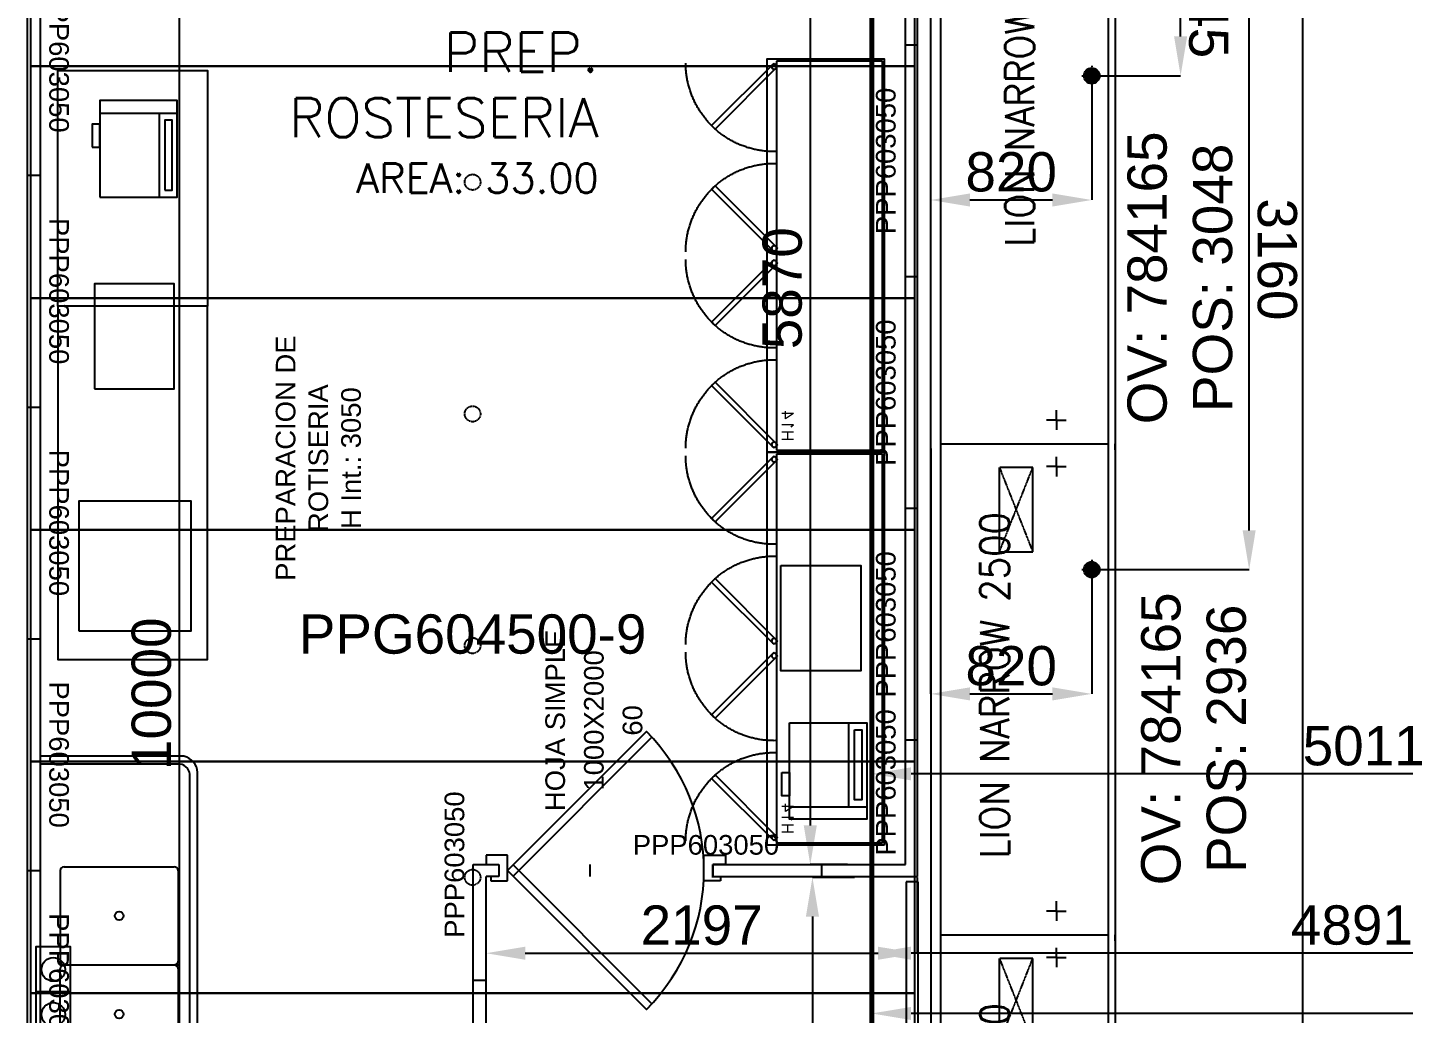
# Model space of a CAD drawing. Header units: millimetres. Extents: x 1478096 to 1808313, y 619971 to 762366.
# Drawn here: x 1535345 to 1542353, y 705410 to 710431 of the extents above; entities that cross this region are included whole.
import ezdxf
from ezdxf.enums import TextEntityAlignment as Align

# ---------------------------------------------------------------- set-up
doc = ezdxf.new("R2010")
doc.units = ezdxf.units.MM
doc.header["$LTSCALE"] = 10
for name, pattern in [('CENTERX2', [4, 2.5, -0.5, 0.5, -0.5]), ('DASHED', [0.75, 0.5, -0.25]), ('TRATTEGGIATA', [0.75, 0.5, -0.25]), ('TRATTEGGIATA2', [0.375, 0.25, -0.125]), ('xgrocery-x$0$HIDDEN', [9.525, 6.35, -3.175])]:
    doc.linetypes.add(name, pattern=pattern)
for name, color, linetype in [('COSTAN-CAM-COTAS', 7, 'Continuous'), ('COSTAN-CAM-EJES', 251, 'CENTERX2'), ('COSTAN-CAM-LAT NUM', 6, 'Continuous'), ('COSTAN-CAM-LATERALES', 5, 'Continuous'), ('COSTAN-CAM-NOMENCLATURAS', 7, 'Continuous'), ('COSTAN-CAM-PUERTAS', 4, 'Continuous'), ('COSTAN-CAM-PUERTAS-NOM', 7, 'Continuous'), ('COSTAN-CAM-TECHOS', 1, 'DASHED'), ('COSTAN-CAM-TECHOS NOMENCLATURAS', 7, 'Continuous'), ('COSTAN-CAM-TECHOS-60', 1, 'Continuous'), ('COSTAN-EXH-COTAS', 7, 'Continuous'), ('COSTAN-EXH-Desagues', 1, 'Continuous'), ('COSTAN-EXH-NOMENCLATURAS', 7, 'Continuous'), ('DC-ARQ-EQUIP. PREP.', 30, 'Continuous'), ('DC-ARQ-TEXTOS', 7, 'Continuous'), ('DESAGUE MAQUINA', 3, 'Continuous'), ('DESAGUE PISO', 7, 'TRATTEGGIATA'), ('GABINETE', 1, 'Continuous'), ('LATERALES', 3, 'Continuous'), ('QUADRO_ELETTRICO', 8, 'Continuous'), ('RE-PLANTABASE(XREF)$0$RE-PLANTABASE(XREF)$1$EQUIP-TRASTIENDAS', 6, 'Continuous'), ('TESTI20', 3, 'Continuous'), ('xgrocery-x$0$A-EQPM-GROC', 7, 'Continuous'), ('ZZCOSTAN-CAM-NOMENCLATURAS', 7, 'Continuous')]:
    doc.layers.add(name, color=color, linetype=linetype)
doc.layers.add('COSTAN-CAM-VIGA C', color=32, linetype='Continuous', plot=False)
doc.styles.add('costan', font='ARIAL.TTF')
doc.styles.get("Standard").update_dxf_attribs({"font": 'ARIAL.TTF'})
doc.styles.add('TESTI15', font='romans.shx', dxfattribs={"width": 0.9, "height": 1.5})
doc.styles.add('xgrocery-x$0$Standard', font='SIMPLEX.SHX')
doc.dimstyles.new('COSTAN-DESAGUES', dxfattribs={"dimtxt": 200, "dimasz": 200, "dimexe": 0, "dimexo": 0, "dimgap": 40, "dimtad": 1, "dimdec": 0, "dimzin": 0, "dimdsep": 46, "dimtxsty": 'costan', "dimblk1": 'ARCHTICK', "dimblk2": 'ARCHTICK', "dimcen": 0, "dimclrd": 256, "dimclre": 256, "dimclrt": 256, "dimadec": 0, "dimazin": 0, "dimtfac": 1, "dimtdec": 0, "dimtofl": 0, "dimtmove": 0, "dimatfit": 3, "dimfxl": 0, "dimtolj": 1, "dimtzin": 0, "dimarcsym": 0})
doc.dimstyles.new('COSTAN-MM-100', dxfattribs={"dimtxt": 200, "dimasz": 200, "dimexe": 0, "dimexo": 0, "dimgap": 40, "dimtad": 1, "dimdec": 0, "dimzin": 0, "dimdsep": 46, "dimtxsty": 'costan', "dimblk1": 'ARCHTICK', "dimblk2": 'ARCHTICK', "dimcen": 0, "dimclrd": 256, "dimclre": 256, "dimclrt": 256, "dimadec": 0, "dimazin": 0, "dimtfac": 1, "dimtdec": 0, "dimtofl": 0, "dimtmove": 0, "dimatfit": 3, "dimfxl": 0, "dimtolj": 1, "dimtzin": 0, "dimarcsym": 0})

# ---------------------------------------------------------------- blocks, each defined once
blk = doc.blocks.new('RE-PLANTABASE(XREF)$0$MESADA163')
for p, q in [((-0.07, 0.8), (-2.5396, 0.8)), ((-2.6223, 0.73), (-2.6223, 0)), ((-2.5823, 0.71), (-2.5823, 0)), ((-0.09, 0.76), (-2.5196, 0.76)), ((-0.04, 0), (-0.04, 0.7179)), ((-2.0596, 0.12), (-2.0596, 0.68)), ((-2.0396, 0.7), (-1.5796, 0.7)), ((-1.5596, 0.12), (-1.5596, 0.68)), ((-1.5396, 0.7), (-1.0796, 0.7)), ((-1.05, 0.12), (-1.05, 0.68)), ((-1.03, 0.7), (-0.57, 0.7)), ((-0.55, 0.12), (-0.55, 0.68)), ((-1.1927, 0.1532), (-1.1927, -0.0236)), ((-0.3476, -0.0534), (-0.3476, 0.1924)), ((-2.0396, 0.1), (-1.5796, 0.1)), ((-1.0796, 0.1), (-1.5396, 0.1)), ((-1.03, 0.1), (-0.57, 0.1)), ((-0.4198, 0.1346), (-0.2799, 0.1346)), ((0, 0), (-2.6223, 0))]:
    blk.add_line(p, q)
at = {"ltscale": 200}
blk.add_line((0, 0.73), (0, 0), dxfattribs=at)
for points in [[(-1.4223, 0.1532), (-1.652, 0.1532), (-1.652, -0.0236), (-1.4223, -0.0236)], [(-0.963, 0.1532), (-1.4223, 0.1532), (-1.4223, -0.0236), (-0.963, -0.0236)]]:
    blk.add_lwpolyline(points, close=True)
for centre, radius in [((-1.8096, 0.4), 0.0222), ((-1.3096, 0.4), 0.0222), ((-0.8, 0.4), 0.0222), ((-1.5371, 0.0648), 0.0603), ((-1.3075, 0.0648), 0.0603), ((-1.0778, 0.0648), 0.0603)]:
    blk.add_circle(centre, radius)
for centre, radius, start, end in [((-2.536, 0.7118), 0.0882, 92.35329, 168.13873), ((-0.074, 0.726), 0.0742, 3.12681, 86.8741), ((-2.5256, 0.7032), 0.0571, 83.93825, 173.20345), ((-0.086, 0.714), 0.0462, 355.08464, 94.91627), ((-2.0396, 0.68), 0.02, 90.00045, 180.00045), ((-1.5796, 0.68), 0.02, 0.00045, 90.00045), ((-1.5659, 0.6937), 0.0063, 0.00045, 90.00045), ((-1.5396, 0.68), 0.02, 90.00045, 180.00045), ((-1.5533, 0.6937), 0.0063, 90.00045, 180.00045), ((-1.07, 0.68), 0.02, 0.00045, 90.00045), ((-1.03, 0.68), 0.02, 90.00045, 180.00045), ((-0.57, 0.68), 0.02, 0.00045, 90.00045), ((-2.0396, 0.12), 0.02, 180.00045, 270.00045), ((-1.5796, 0.12), 0.02, 270.00045, 0.00045), ((-1.5396, 0.12), 0.02, 180.00045, 270.00045), ((-1.07, 0.12), 0.02, 270.00045, 0.00045), ((-1.03, 0.12), 0.02, 180.00045, 270.00045), ((-0.57, 0.12), 0.02, 270.00045, 0.00045)]:
    blk.add_arc(centre, radius, start, end)
blk = doc.blocks.new('RE-PLANTABASE(XREF)$0$LJ-PLANTA BASE(XREF)$0$SE-COME$0$LR-COME$0$B26')
for p, q in [((-0.1818, -0.394), (-0.1818, 0)), ((-0.1818, -0.0925), (0.2455, -0.0925))]:
    blk.add_line(p, q)
for points in [[(0.2455, -0.394), (0.2455, 0), (-0.2455, 0), (-0.2455, -0.394)], [(0.2097, -0.0633), (0.2097, -0.0252), (-0.146, -0.0252), (-0.146, -0.0633)], [(-0.008, -0.4337), (-0.008, -0.394), (-0.1255, -0.394), (-0.1255, -0.4337)]]:
    blk.add_lwpolyline(points, close=True)
blk = doc.blocks.new('xgrocery-x$0$H14-MOSTRADOR_REFRIGERADO_0.60X2.00')
for p, q in [((-0.99, -0.01), (0.99, -0.01)), ((-0.99, -0.55), (-0.99, -0.01)), ((0.99, -0.01), (0.99, -0.55)), ((0.99, -0.55), (-0.99, -0.55))]:
    blk.add_line(p, q)
blk.add_lwpolyline([(-1, 0), (1, 0), (1, -0.6), (-1, -0.6)], close=True)
at = {"linetype": 'xgrocery-x$0$HIDDEN'}
for points in [[(-0.9802, -0.5625), (-0.662, -0.8807), (-0.6443, -0.863), (-0.9625, -0.5448)], [(-0.338, -0.8807), (-0.0198, -0.5625), (-0.0375, -0.5448), (-0.3557, -0.863)], [(0.0198, -0.5625), (0.338, -0.8807), (0.3557, -0.863), (0.0375, -0.5448)], [(0.662, -0.8807), (0.9802, -0.5625), (0.9625, -0.5448), (0.6443, -0.863)]]:
    blk.add_lwpolyline(points, close=True, dxfattribs=at)
for centre in [(-0.9625, -0.5625), (-0.0375, -0.5625), (0.0375, -0.5625), (0.9625, -0.5625)]:
    blk.add_circle(centre, 0.0125)
for centre, start, end in [((-0.9802, -0.5625), 270, 1.59175), ((-0.0198, -0.5625), 178.40825, 270), ((0.0198, -0.5625), 270, 1.59175), ((0.9802, -0.5625), 178.40825, 270)]:
    blk.add_arc(centre, 0.45, start, end, dxfattribs=at)
at = {"layer": 'Defpoints', "insert": (-0.9459, -0.4636), "char_height": 0.06, "attachment_point": 1, "line_spacing_factor": 0.992596, "style": 'xgrocery-x$0$Standard'}
blk.add_mtext('H14', dxfattribs=at)
blk = doc.blocks.new('RE-PLANTABASE(XREF)$0$RE-PLANTABASE(XREF)$0$LJ-PLANTA BASE(XREF)$0$SE-COME$0$LR-COME$0$B26')
for p, q in [((-0.1818, -0.394), (-0.1818, 0)), ((-0.1818, -0.0925), (0.2455, -0.0925))]:
    blk.add_line(p, q)
for points in [[(0.2455, -0.394), (0.2455, 0), (-0.2455, 0), (-0.2455, -0.394)], [(0.2097, -0.0633), (0.2097, -0.0252), (-0.146, -0.0252), (-0.146, -0.0633)], [(-0.008, -0.4337), (-0.008, -0.394), (-0.1255, -0.394), (-0.1255, -0.4337)]]:
    blk.add_lwpolyline(points, close=True)
blk = doc.blocks.new('*D159')
at = {"layer": 'COSTAN-CAM-COTAS', "lineweight": -2, "transparency": 16777216}
for p, q in [((1539520.9, 712038.1), (1539331.8, 712038.1)), ((1539331.8, 711838.1), (1539331.8, 706367.9)), ((1539520.9, 706167.9), (1539331.8, 706167.9))]:
    blk.add_line(p, q, dxfattribs=at)
at = {"layer": 'COSTAN-CAM-COTAS', "transparency": 16777216}
for points in [[(1539298.5, 711838.1), (1539365.2, 711838.1), (1539331.8, 712038.1)], [(1539298.5, 706367.9), (1539365.2, 706367.9), (1539331.8, 706167.9)]]:
    blk.add_solid(points, dxfattribs=at)
at = {"layer": 'Defpoints', "color": 0, "transparency": 16777216}
for p in [(1539520.9, 712038.1, 112421.9), (1539331.8, 706167.9), (1539520.9, 706167.9, 112421.9)]:
    blk.add_point(p, dxfattribs=at)
at = {"layer": 'COSTAN-CAM-COTAS', "transparency": 16777216, "insert": (1539189.7, 709103), "char_height": 200, "attachment_point": 5, "rotation": 90, "style": 'costan'}
blk.add_mtext('\\A1;5870', dxfattribs=at)
blk = doc.blocks.new('_ARCHTICK')
at = {"color": 0, "linetype": 'ByBlock', "const_width": 0.15}
blk.add_lwpolyline([(-0.5, -0.5), (0.5, 0.5)], dxfattribs=at)
blk = doc.blocks.new('*D189')
at = {"layer": 'COSTAN-CAM-COTAS', "lineweight": -2, "transparency": 16777216}
for p, q in [((1539877, 706102.9), (1539877, 705716.6)), ((1537680.3, 705768.3), (1537680.3, 705716.6)), ((1537880.3, 705716.6), (1539677, 705716.6))]:
    blk.add_line(p, q, dxfattribs=at)
at = {"layer": 'COSTAN-CAM-COTAS', "transparency": 16777216}
for points in [[(1537880.3, 705749.9), (1537880.3, 705683.3), (1537680.3, 705716.6)], [(1539677, 705749.9), (1539677, 705683.3), (1539877, 705716.6)]]:
    blk.add_solid(points, dxfattribs=at)
at = {"layer": 'Defpoints', "color": 0, "transparency": 16777216}
for p in [(1539877, 706102.9, 112421.9), (1537680.3, 705768.3, 112421.9), (1539877, 705716.6)]:
    blk.add_point(p, dxfattribs=at)
at = {"layer": 'COSTAN-CAM-COTAS', "transparency": 16777216, "insert": (1538778.7, 705858.7), "char_height": 200, "attachment_point": 5, "style": 'costan'}
blk.add_mtext('\\A1;2197', dxfattribs=at)
blk = doc.blocks.new('*D190')
at = {"layer": 'COSTAN-CAM-COTAS', "lineweight": -2, "transparency": 16777216}
for p, q in [((1539556.2, 706102.9), (1539342.8, 706102.9)), ((1539342.8, 705902.9), (1539342.8, 702238.1)), ((1539556.2, 702038.1), (1539342.8, 702038.1))]:
    blk.add_line(p, q, dxfattribs=at)
at = {"layer": 'COSTAN-CAM-COTAS', "transparency": 16777216}
for points in [[(1539309.5, 705902.9), (1539376.1, 705902.9), (1539342.8, 706102.9)], [(1539309.5, 702238.1), (1539376.1, 702238.1), (1539342.8, 702038.1)]]:
    blk.add_solid(points, dxfattribs=at)
at = {"layer": 'Defpoints', "color": 0, "transparency": 16777216}
for p in [(1539556.2, 706102.9, 112421.9), (1539342.8, 702038.1), (1539556.2, 702038.1, 112421.9)]:
    blk.add_point(p, dxfattribs=at)
at = {"layer": 'COSTAN-CAM-COTAS', "transparency": 16777216, "insert": (1539200.7, 704070.5), "char_height": 200, "attachment_point": 5, "rotation": 90, "style": 'costan'}
blk.add_mtext('\\A1;4065', dxfattribs=at)
blk = doc.blocks.new('*D192')
at = {"layer": 'COSTAN-CAM-COTAS', "lineweight": -2, "transparency": 16777216}
for p, q in [((1536169.9, 712038.1), (1536119.2, 712038.1)), ((1536119.2, 702238.1), (1536119.2, 711838.1)), ((1536169.9, 702038.1), (1536119.2, 702038.1))]:
    blk.add_line(p, q, dxfattribs=at)
at = {"layer": 'COSTAN-CAM-COTAS', "transparency": 16777216}
for points in [[(1536085.9, 711838.1), (1536152.6, 711838.1), (1536119.2, 712038.1)], [(1536085.9, 702238.1), (1536152.6, 702238.1), (1536119.2, 702038.1)]]:
    blk.add_solid(points, dxfattribs=at)
at = {"layer": 'Defpoints', "color": 0, "transparency": 16777216}
for p in [(1536119.2, 712038.1), (1536169.9, 712038.1, 112421.9), (1536169.9, 702038.1, 112421.9)]:
    blk.add_point(p, dxfattribs=at)
at = {"layer": 'COSTAN-CAM-COTAS', "transparency": 16777216, "insert": (1535977.1, 707038.1), "char_height": 200, "attachment_point": 5, "rotation": 90, "style": 'costan'}
blk.add_mtext('\\A1;10000', dxfattribs=at)
blk = doc.blocks.new('COSTAN-CAM-MCO-VEN 60')
at = {"layer": 'COSTAN-CAM-PUERTAS', "ltscale": 0.8}
for p, q in [((0, 78), (-110, 78)), ((-110, 78), (-110, 30)), ((0, -53), (0, 78)), ((-110, 30), (-45, 30)), ((-45, 30), (-45, -30)), ((-45, -30), (-85, -30)), ((-85, -30), (-85, -53)), ((-85, -53), (0, -53))]:
    blk.add_line(p, q, dxfattribs=at)
blk = doc.blocks.new('COSTAN-CAM-ARCO-VEN')
at = {"layer": 'COSTAN-CAM-PUERTAS', "ltscale": 0.8}
blk.add_arc((0, 0), 1, 315, 45, dxfattribs=at)
blk = doc.blocks.new('COSTAN-CAM-PLACA-VEN')
at = {"layer": 'COSTAN-CAM-PUERTAS', "ltscale": 0.8}
blk.add_lwpolyline([(0, 0), (1, 0), (1, 1), (0, 1)], close=True, dxfattribs=at)
blk = doc.blocks.new('COSTAN-CAM-INFO-VAIVEN')
at = {"style": 'costan'}
for tag, flags, p in [('VAIVEN', 14, (0, 196.9)), ('HOJAS', 4, (0, 0)), ('MEDIDAS', 4, (0, -196.9)), ('ESPESOR', 4, (0, -393.7))]:
    blk.add_attdef(tag, text='', height=100, dxfattribs=dict(at, flags=flags)).set_placement(p, align=Align.MIDDLE_CENTER)
blk = doc.blocks.new('COSTAN-CAM-PANEL-TECHO')
blk.add_lwpolyline([(0, 0), (1, 0), (1, 1), (0, 1)], close=True)
blk = doc.blocks.new('COSTAN-CAM-VIGA C')
at = {"layer": 'COSTAN-CAM-VIGA C'}
for p, q in [((0, 0), (0, -60)), ((2600, 0), (0, 0)), ((2600, -60), (2600, 0)), ((0, -60), (2600, -60))]:
    blk.add_line(p, q, dxfattribs=at)
blk = doc.blocks.new('LI_TL1_N_375')
at = {"layer": 'DESAGUE MAQUINA'}
for p, q in [((121.7, -590), (121.7, -540)), ((3635, -590), (3635, -540)), ((121.7, -590), (71.7, -590)), ((121.7, -590), (121.7, -640)), ((121.7, -590), (171.7, -590)), ((3635, -590), (3585, -590)), ((3635, -590), (3635, -640)), ((3635, -590), (3685, -590))]:
    blk.add_line(p, q, dxfattribs=at)
at = {"layer": 'DESAGUE PISO'}
for p, q in [((1925, -770), (1825, -770)), ((1875, -720), (1875, -820))]:
    blk.add_line(p, q, dxfattribs=at)
at = {"layer": 'GABINETE'}
for p, q in [((3750, 0), (0, 0)), ((0, 0), (0, -855)), ((0, -855), (3750, -855)), ((2500, -890), (0, -890))]:
    blk.add_line(p, q, dxfattribs=at)
at = {"layer": 'LATERALES', "color": 3, "linetype": 'ByBlock'}
blk.add_line((3750, -890), (0, -890), dxfattribs=at)
at = {"layer": 'LATERALES'}
blk.add_line((3720, -890), (3750, -890), dxfattribs=at)
at = {"layer": 'QUADRO_ELETTRICO', "linetype": 'TRATTEGGIATA2'}
for p, q in [((3200, -300), (3630, -300)), ((3200, -300), (3630, -470)), ((3630, -300), (3200, -470)), ((3200, -300), (3200, -470)), ((3630, -470), (3630, -300)), ((3200, -470), (3630, -470))]:
    blk.add_line(p, q, dxfattribs=at)
at = {"layer": 'TESTI20', "style": 'TESTI15', "width": 0.9}
blk.add_text('LION NARROW 3750', height=147.999, dxfattribs=at).set_placement((1886.9, -403.1), align=Align.MIDDLE)
blk = doc.blocks.new('LI_TL1_N_250')
at = {"layer": 'DESAGUE MAQUINA'}
for p, q in [((121.7, -590), (121.7, -540)), ((2385, -590), (2385, -540)), ((121.7, -590), (71.7, -590)), ((121.7, -590), (121.7, -640)), ((121.7, -590), (171.7, -590)), ((2385, -590), (2335, -590)), ((2385, -590), (2385, -640)), ((2385, -590), (2435, -590))]:
    blk.add_line(p, q, dxfattribs=at)
at = {"layer": 'DESAGUE PISO'}
for p, q in [((1910, -770), (1810, -770)), ((1860, -720), (1860, -820))]:
    blk.add_line(p, q, dxfattribs=at)
at = {"layer": 'GABINETE'}
for p, q in [((2500, 0), (0, 0)), ((0, 0), (0, -855)), ((0, -855), (2500, -855)), ((2500, -890), (0, -890))]:
    blk.add_line(p, q, dxfattribs=at)
at = {"layer": 'LATERALES'}
for p, q in [((2500, -890), (0, -890)), ((2470, -890), (2500, -890))]:
    blk.add_line(p, q, dxfattribs=at)
at = {"layer": 'QUADRO_ELETTRICO', "linetype": 'TRATTEGGIATA2'}
for p, q in [((1950, -300), (2380, -300)), ((1950, -300), (2380, -470)), ((2380, -300), (1950, -470)), ((1950, -300), (1950, -470)), ((2380, -470), (2380, -300)), ((1950, -470), (2380, -470))]:
    blk.add_line(p, q, dxfattribs=at)
at = {"layer": 'TESTI20', "style": 'TESTI15', "width": 0.9}
blk.add_text('LION NARROW 2500', height=147.999, dxfattribs=at).set_placement((1271.4, -276.1), align=Align.MIDDLE)
blk = doc.blocks.new('*D527')
at = {"layer": 'COSTAN-EXH-COTAS', "lineweight": -2, "transparency": 16777216}
for p, q in [((1540867.7, 723340), (1541840, 723340)), ((1541840, 703480), (1541840, 723140)), ((1540885, 703280), (1541840, 703280))]:
    blk.add_line(p, q, dxfattribs=at)
at = {"layer": 'COSTAN-EXH-COTAS', "transparency": 16777216}
for points in [[(1541806.7, 723140), (1541873.3, 723140), (1541840, 723340)], [(1541806.7, 703480), (1541873.3, 703480), (1541840, 703280)]]:
    blk.add_solid(points, dxfattribs=at)
at = {"layer": 'Defpoints', "color": 0, "transparency": 16777216}
for p in [(1540867.7, 723340), (1541840, 723340), (1540885, 703280)]:
    blk.add_point(p, dxfattribs=at)
at = {"layer": 'COSTAN-EXH-COTAS', "transparency": 16777216, "insert": (1541697.9, 713310), "char_height": 200, "attachment_point": 5, "rotation": 90, "style": 'costan'}
blk.add_mtext('\\A1;20060', dxfattribs=at)
blk = doc.blocks.new('COSTAN-REFERENCIA DE DESAGÜES')
at = {"layer": 'COSTAN-EXH-Desagues'}
blk.add_hatch(color=256, dxfattribs=at).paths.add_polyline_path([(40, 0, 1), (-40, 0, 1)])
blk.add_circle((0, 0), 40, dxfattribs=at)
blk = doc.blocks.new('*D517')
at = {"layer": 'COSTAN-EXH-Desagues', "lineweight": -2, "transparency": 16777216}
for p, q in [((1541566.9, 707870), (1541566.9, 710629.6)), ((1540765, 707670), (1541566.9, 707670))]:
    blk.add_line(p, q, dxfattribs=at)
at = {"layer": 'COSTAN-EXH-Desagues', "transparency": 16777216}
for points in [[(1541600.2, 710629.6), (1541533.6, 710629.6), (1541566.9, 710829.6)], [(1541600.2, 707870), (1541533.6, 707870), (1541566.9, 707670)]]:
    blk.add_solid(points, dxfattribs=at)
at = {"layer": 'Defpoints', "color": 0, "transparency": 16777216}
for p in [(1541566.9, 710829.6), (1541566.9, 710829.6), (1540765, 707670)]:
    blk.add_point(p, dxfattribs=at)
at = {"layer": 'COSTAN-EXH-Desagues', "transparency": 16777216, "insert": (1541709.1, 709249.8), "char_height": 200, "attachment_point": 5, "rotation": 270.00021, "style": 'costan'}
blk.add_mtext('\\A1;3160', dxfattribs=at)
blk = doc.blocks.new('*D518')
at = {"layer": 'COSTAN-EXH-Desagues', "lineweight": -2, "transparency": 16777216}
for p, q in [((1541217.8, 710385), (1541217.8, 710629.6)), ((1540765, 710185), (1541217.8, 710185))]:
    blk.add_line(p, q, dxfattribs=at)
at = {"layer": 'COSTAN-EXH-Desagues', "transparency": 16777216}
for points in [[(1541251.2, 710629.6), (1541184.5, 710629.6), (1541217.8, 710829.6)], [(1541251.2, 710385), (1541184.5, 710385), (1541217.8, 710185)]]:
    blk.add_solid(points, dxfattribs=at)
at = {"layer": 'Defpoints', "color": 0, "transparency": 16777216}
for p in [(1541217.8, 710829.6), (1541217.8, 710829.6), (1540765, 710185)]:
    blk.add_point(p, dxfattribs=at)
at = {"layer": 'COSTAN-EXH-Desagues', "transparency": 16777216, "insert": (1541359.9, 710507.3), "char_height": 200, "attachment_point": 5, "rotation": 270.00021, "style": 'costan'}
blk.add_mtext('\\A1;645', dxfattribs=at)
blk = doc.blocks.new('*D548')
at = {"layer": 'COSTAN-EXH-Desagues', "lineweight": -2, "transparency": 16777216}
for p, q in [((1540765, 710185), (1540765, 709552.4)), ((1540145, 709552.4), (1540565, 709552.4))]:
    blk.add_line(p, q, dxfattribs=at)
at = {"layer": 'COSTAN-EXH-Desagues', "transparency": 16777216}
for points in [[(1540145, 709585.7), (1540145, 709519.1), (1539945, 709552.4)], [(1540565, 709585.7), (1540565, 709519.1), (1540765, 709552.4)]]:
    blk.add_solid(points, dxfattribs=at)
at = {"layer": 'Defpoints', "color": 0, "transparency": 16777216}
for p in [(1540765, 710185), (1539945, 709552.4), (1540765, 709552.4)]:
    blk.add_point(p, dxfattribs=at)
at = {"layer": 'COSTAN-EXH-Desagues', "transparency": 16777216, "insert": (1540355, 709694.5), "char_height": 200, "attachment_point": 5, "style": 'costan'}
blk.add_mtext('\\A1;820', dxfattribs=at)
blk = doc.blocks.new('*D549')
at = {"layer": 'COSTAN-EXH-Desagues', "lineweight": -2, "transparency": 16777216}
for p, q in [((1540765, 707670), (1540765, 707037.4)), ((1540145, 707037.4), (1540565, 707037.4))]:
    blk.add_line(p, q, dxfattribs=at)
at = {"layer": 'COSTAN-EXH-Desagues', "transparency": 16777216}
for points in [[(1540145, 707070.7), (1540145, 707004.1), (1539945, 707037.4)], [(1540565, 707070.7), (1540565, 707004.1), (1540765, 707037.4)]]:
    blk.add_solid(points, dxfattribs=at)
at = {"layer": 'Defpoints', "color": 0, "transparency": 16777216}
for p in [(1540765, 707670), (1539945, 707037.4), (1540765, 707037.4)]:
    blk.add_point(p, dxfattribs=at)
at = {"layer": 'COSTAN-EXH-Desagues', "transparency": 16777216, "insert": (1540355, 707179.5), "char_height": 200, "attachment_point": 5, "style": 'costan'}
blk.add_mtext('\\A1;820', dxfattribs=at)
blk = doc.blocks.new('*D550')
at = {"layer": 'COSTAN-EXH-Desagues', "lineweight": -2, "transparency": 16777216}
for p, q in [((1539945, 708287.4), (1539945, 704630)), ((1540765, 705170), (1540765, 704630)), ((1540565, 704630), (1540145, 704630))]:
    blk.add_line(p, q, dxfattribs=at)
at = {"layer": 'COSTAN-EXH-Desagues', "transparency": 16777216}
for points in [[(1540145, 704663.3), (1540145, 704596.7), (1539945, 704630)], [(1540565, 704663.3), (1540565, 704596.7), (1540765, 704630)]]:
    blk.add_solid(points, dxfattribs=at)
at = {"layer": 'Defpoints', "color": 0, "transparency": 16777216}
for p in [(1539945, 708287.4), (1540765, 705170), (1539945, 704630)]:
    blk.add_point(p, dxfattribs=at)
at = {"layer": 'COSTAN-EXH-Desagues', "transparency": 16777216, "insert": (1540355, 704772.1), "char_height": 200, "attachment_point": 5, "style": 'costan'}
blk.add_mtext('\\A1;820', dxfattribs=at)
blk = doc.blocks.new('*D619')
at = {"layer": 'COSTAN-EXH-COTAS', "lineweight": -2, "transparency": 16777216}
for p, q in [((1539645, 705716.6), (1539645, 705716.9)), ((1544335.6, 705716.9), (1539845, 705716.9))]:
    blk.add_line(p, q, dxfattribs=at)
at = {"layer": 'COSTAN-EXH-COTAS', "transparency": 16777216}
for points in [[(1539845, 705750.3), (1539845, 705683.6), (1539645, 705716.9)], [(1544335.6, 705750.3), (1544335.6, 705683.6), (1544535.6, 705716.9)]]:
    blk.add_solid(points, dxfattribs=at)
at = {"layer": 'Defpoints', "color": 0, "transparency": 16777216}
for p in [(1539645, 705716.9), (1539645, 705716.6), (1544535.6, 705716.9)]:
    blk.add_point(p, dxfattribs=at)
at = {"layer": 'COSTAN-EXH-COTAS', "transparency": 16777216, "insert": (1542090.3, 705859), "char_height": 200, "attachment_point": 5, "style": 'costan'}
blk.add_mtext('\\A1;4891', dxfattribs=at)
blk = doc.blocks.new('*D663')
at = {"layer": 'COSTAN-EXH-Desagues', "lineweight": -2, "transparency": 16777216}
for p, q in [((1544655.6, 710536.7), (1544655.6, 706630)), ((1544455.6, 706630), (1539845, 706630))]:
    blk.add_line(p, q, dxfattribs=at)
at = {"layer": 'COSTAN-EXH-Desagues', "transparency": 16777216}
for points in [[(1539845, 706663.3), (1539845, 706596.7), (1539645, 706630)], [(1544455.6, 706663.3), (1544455.6, 706596.7), (1544655.6, 706630)]]:
    blk.add_solid(points, dxfattribs=at)
at = {"layer": 'Defpoints', "color": 0, "transparency": 16777216}
for p in [(1544655.6, 710536.7), (1539645, 706630), (1539645, 706630)]:
    blk.add_point(p, dxfattribs=at)
at = {"layer": 'COSTAN-EXH-Desagues', "transparency": 16777216, "insert": (1542150.3, 706772.1), "char_height": 200, "attachment_point": 5, "style": 'costan'}
blk.add_mtext('\\A1;5011', dxfattribs=at)
blk = doc.blocks.new('*D666')
at = {"layer": 'COSTAN-EXH-Desagues', "lineweight": -2, "transparency": 16777216}
for p, q in [((1546150.6, 714870), (1539850.6, 714870)), ((1546350.6, 709256.7), (1546350.6, 714870))]:
    blk.add_line(p, q, dxfattribs=at)
at = {"layer": 'COSTAN-EXH-Desagues', "transparency": 16777216}
for points in [[(1539850.6, 714903.3), (1539850.6, 714836.7), (1539650.6, 714870)], [(1546150.6, 714903.3), (1546150.6, 714836.7), (1546350.6, 714870)]]:
    blk.add_solid(points, dxfattribs=at)
at = {"layer": 'Defpoints', "color": 0, "transparency": 16777216}
for p in [(1539650.6, 714870), (1539650.6, 714870), (1546350.6, 709256.7)]:
    blk.add_point(p, dxfattribs=at)
at = {"layer": 'COSTAN-EXH-Desagues', "transparency": 16777216, "insert": (1543000.6, 715012.1), "char_height": 200, "attachment_point": 5, "style": 'costan'}
blk.add_mtext('\\A1;6700', dxfattribs=at)
blk = doc.blocks.new('*D668')
at = {"layer": 'COSTAN-EXH-Desagues', "lineweight": -2, "transparency": 16777216}
for p, q in [((1545960.6, 706626.7), (1545960.6, 705410)), ((1545760.6, 705410), (1539845, 705410))]:
    blk.add_line(p, q, dxfattribs=at)
at = {"layer": 'COSTAN-EXH-Desagues', "transparency": 16777216}
for points in [[(1539845, 705443.3), (1539845, 705376.7), (1539645, 705410)], [(1545760.6, 705443.3), (1545760.6, 705376.7), (1545960.6, 705410)]]:
    blk.add_solid(points, dxfattribs=at)
at = {"layer": 'Defpoints', "color": 0, "transparency": 16777216}
for p in [(1545960.6, 706626.7), (1539645, 705410), (1539645, 705410)]:
    blk.add_point(p, dxfattribs=at)
at = {"layer": 'COSTAN-EXH-Desagues', "transparency": 16777216, "insert": (1542802.8, 705552.2), "char_height": 200, "attachment_point": 5, "style": 'costan'}
blk.add_mtext('\\A1;6316', dxfattribs=at)

msp = doc.modelspace()

# ---------------------------------------------------------------- linework, layer by layer
at = {"layer": 'COSTAN-CAM-EJES', "const_width": 25}
msp.add_lwpolyline([(1539645.049, 619983.43), (1539645.049, 762353.176)], dxfattribs=at)
at = {"layer": 'COSTAN-CAM-LATERALES'}
for p, q in [((1539877.03, 706107.899), (1539877.031, 726434.361)), ((1535345.35, 703136.72), (1535345.353, 715212.853)), ((1535412.034, 703136.72), (1535412.037, 712038.089)), ((1539817.03, 706167.899), (1539817.03, 712038.088)), ((1539877.031, 710341.39), (1539817.031, 710341.39)), ((1535345.351, 709678.089), (1535405.351, 709678.089)), ((1539877.031, 709161.39), (1539817.031, 709161.39)), ((1535345.351, 708498.089), (1535405.351, 708498.089)), ((1539877.03, 707981.39), (1539817.03, 707981.39)), ((1535345.35, 707318.089), (1535405.35, 707318.089)), ((1539877.03, 706801.39), (1539817.03, 706801.39)), ((1537615.328, 706167.898), (1537745.333, 706167.898)), ((1537615.328, 702038.087), (1537615.328, 706167.898)), ((1538210.523, 706107.898), (1538210.523, 706167.898)), ((1538835.333, 706167.898), (1539817.03, 706167.899)), ((1538835.333, 706102.898), (1538835.333, 706167.898)), ((1539390.523, 706107.898), (1539390.523, 706167.898)), ((1535345.35, 706138.089), (1535405.35, 706138.089)), ((1537680.331, 702038.087), (1537680.333, 706107.898)), ((1537745.333, 706107.898), (1537680.333, 706107.898)), ((1538835.333, 706107.898), (1539877.03, 706107.899)), ((1537680.333, 705578.087), (1537620.333, 705578.087))]:
    msp.add_line(p, q, dxfattribs=at)
at = {"layer": 'COSTAN-CAM-TECHOS'}
for centre in [(1537612.031, 709643.088), (1537612.031, 708463.088), (1537612.031, 707283.088), (1537612.031, 706103.088)]:
    msp.add_circle(centre, 40, dxfattribs=at)
at = {"layer": 'COSTAN-EXH-Desagues'}
msp.add_line((1539945.046, 707037.409), (1539945.049, 710529.642), dxfattribs=at)
at = {"layer": 'DC-ARQ-EQUIP. PREP.'}
msp.add_lwpolyline([(1539182.69, 707690.748), (1539589.027, 707690.748), (1539589.027, 707155.553), (1539182.69, 707155.553)], close=True, dxfattribs=at)
at = {"layer": 'RE-PLANTABASE(XREF)$0$RE-PLANTABASE(XREF)$1$EQUIP-TRASTIENDAS'}
for points in [[(1535500.51, 709011.669), (1535500.51, 710211.669), (1536262.51, 710211.669), (1536262.51, 709011.669)], [(1535685.822, 708591.025), (1536092.159, 708591.025), (1536092.159, 709126.219), (1535685.822, 709126.219)], [(1535500.51, 709011.669), (1535500.51, 707211.669), (1536262.51, 707211.669), (1536262.51, 709011.669)], [(1535606.114, 707359.167), (1536178.114, 707359.167), (1536178.114, 708019.167), (1535606.114, 708019.167)]]:
    msp.add_lwpolyline(points, close=True, dxfattribs=at)

# ---------------------------------------------------------------- block references
at = {"layer": 'COSTAN-CAM-PUERTAS-NOM'}
ref = msp.add_blockref('COSTAN-CAM-INFO-VAIVEN', (1538032.675, 706902.355, 112421.869), dxfattribs=dict(at, rotation=90))
ref.add_attrib('HOJAS', 'HOJA SIMPLE', dxfattribs={"layer": '0', "height": 100, "rotation": 90, "style": 'costan', "flags": 4}).set_placement((1538032.675, 706902.355, 112421.869), align=Align.MIDDLE_CENTER)
ref.add_attrib('MEDIDAS', '1000X2000', dxfattribs={"layer": '0', "height": 100, "rotation": 90, "style": 'costan', "flags": 4}).set_placement((1538229.526, 706902.355, 112421.869), align=Align.MIDDLE_CENTER)
ref.add_attrib('ESPESOR', '60', dxfattribs={"layer": '0', "height": 100, "rotation": 90, "style": 'costan', "flags": 4}).set_placement((1538426.376, 706902.355, 112421.869), align=Align.MIDDLE_CENTER)
for xscale, yscale, rotation in [(1000, -40, 45), (-40.00000000000001, 1000, 225)]:
    msp.add_blockref('COSTAN-CAM-PLACA-VEN', (1537790.331, 706137.898, 56210.935), dxfattribs=dict(at, xscale=xscale, yscale=yscale, rotation=rotation))
at = {"layer": 'COSTAN-CAM-PUERTAS-NOM', "xscale": 1000, "yscale": 1000}
msp.add_blockref('COSTAN-CAM-ARCO-VEN', (1537790.331, 706137.898, 56210.935), dxfattribs=at)
at = {"layer": 'COSTAN-CAM-PUERTAS-NOM'}
msp.add_blockref('COSTAN-CAM-MCO-VEN 60', (1537790.331, 706137.898, 56210.935), dxfattribs=at)
at = {"layer": 'COSTAN-CAM-PUERTAS-NOM', "xscale": -1}
msp.add_blockref('COSTAN-CAM-MCO-VEN 60', (1538790.331, 706137.898, 56210.935), dxfattribs=at)
at = {"layer": 'COSTAN-CAM-TECHOS-60', "xscale": -1180, "yscale": 4500, "rotation": 270}
for p in [(1535362.031, 710233.088), (1535362.031, 709053.088), (1535362.031, 707873.088), (1535362.031, 706693.088), (1535362.031, 705513.088), (1535362.031, 704333.088)]:
    msp.add_blockref('COSTAN-CAM-PANEL-TECHO', p, dxfattribs=at)
at = {"layer": 'COSTAN-CAM-VIGA C', "rotation": 90}
msp.add_blockref('COSTAN-CAM-VIGA C', (1539820.724, 703480.734), dxfattribs=at)
at = {"layer": 'COSTAN-EXH-Desagues'}
for p in [(1540765.046, 710184.963), (1540765.046, 707669.963)]:
    msp.add_blockref('COSTAN-REFERENCIA DE DESAGÜES', p, dxfattribs=at)
at = {"layer": 'DC-ARQ-EQUIP. PREP.', "extrusion": (0, 0, -1), "xscale": 1000, "yscale": 1000, "zscale": -1000, "rotation": 90}
msp.add_blockref('RE-PLANTABASE(XREF)$0$LJ-PLANTA BASE(XREF)$0$SE-COME$0$LR-COME$0$B26', (-1539620.186, 706644.207), dxfattribs=at)
at = {"layer": 'DC-ARQ-EQUIP. PREP.', "xscale": 1000, "yscale": 1000, "zscale": 1000, "rotation": 269.9999999999999}
msp.add_blockref('RE-PLANTABASE(XREF)$0$MESADA163', (1535411.742, 704097.189), dxfattribs=at)
at = {"layer": 'RE-PLANTABASE(XREF)$0$RE-PLANTABASE(XREF)$1$EQUIP-TRASTIENDAS', "extrusion": (0, 0, -1), "xscale": -1000, "yscale": 1000, "zscale": -1000, "rotation": 90}
msp.add_blockref('RE-PLANTABASE(XREF)$0$RE-PLANTABASE(XREF)$0$LJ-PLANTA BASE(XREF)$0$SE-COME$0$LR-COME$0$B26', (-1536107.847, 709812.908, 0), dxfattribs=at)
at = {"layer": 'xgrocery-x$0$A-EQPM-GROC', "linetype": 'Continuous', "xscale": -1000, "yscale": 1000, "zscale": 1000, "rotation": 270}
for p in [(1539710.03, 709268.899), (1539710.03, 707268.899)]:
    msp.add_blockref('xgrocery-x$0$H14-MOSTRADOR_REFRIGERADO_0.60X2.00', p, dxfattribs=at)
at = {"layer": 'ZZCOSTAN-CAM-NOMENCLATURAS', "rotation": 90}
for name, p in [('LI_TL1_N_375', (1539995.046, 708309.963)), ('LI_TL1_N_250', (1539995.046, 705809.963)), ('LI_TL1_N_250', (1539995.046, 703309.963))]:
    msp.add_blockref(name, p, dxfattribs=at)

# ---------------------------------------------------------------- texts
at = {"layer": 'COSTAN-CAM-LAT NUM', "char_height": 100, "attachment_point": 5, "style": 'costan'}
for insert, rotation in [((1535505.352, 710268.089), 269.9999714), ((1539717.031, 709751.39), 89.9999831), ((1535505.351, 709088.089), 269.9999714), ((1539717.031, 708571.39), 89.9999831), ((1535505.35, 707908.089), 269.9999714), ((1539717.03, 707391.39), 89.9999831), ((1535505.35, 706728.089), 269.9999714), ((1539717.03, 706586.565), 89.9999831), ((1537520.333, 706168.087), 89.9999692), ((1538800.523, 706267.898), 359.9999969), ((1535505.349, 705548.089), 269.9999714)]:
    msp.add_mtext('PPP603050', dxfattribs=dict(at, insert=insert, rotation=rotation))
at = {"layer": 'COSTAN-CAM-NOMENCLATURAS', "insert": (1536826.978, 708237.835), "char_height": 100, "attachment_point": 5, "rotation": 90, "style": 'costan'}
msp.add_mtext('PREPARACION DE\\PROTISERIA\\PH Int.: 3050\\P', dxfattribs=at)
at = {"layer": 'COSTAN-CAM-TECHOS NOMENCLATURAS', "insert": (1537612.031, 707340.71), "char_height": 200, "attachment_point": 5, "style": 'costan'}
msp.add_mtext('PPG604500-9', dxfattribs=at)
at = {"layer": 'COSTAN-EXH-NOMENCLATURAS', "char_height": 200, "attachment_point": 5, "rotation": 90, "style": 'costan'}
for s, insert in [('OV: 784165\\PPOS: 3048', (1541215.141, 709155.891)), ('OV: 784165\\PPOS: 2936', (1541285.141, 706808.608))]:
    msp.add_mtext(s, dxfattribs=dict(at, insert=insert))
at = {"layer": 'DC-ARQ-TEXTOS', "insert": (1538254.538, 710404.98), "char_height": 200, "width": 6614.96635, "attachment_point": 3}
msp.add_mtext('{\\Fromans|c0;PREP.\\PROSTESERIA\\P\\H0.75x;AREA: 33.00}', dxfattribs=at)

# ---------------------------------------------------------------- dimensions: what is measured, and where the dimension line sits
at = {"layer": 'COSTAN-CAM-COTAS'}
for base, p1, p2, picture, middle in [((1536119.224, 712038.088), (1536169.876, 702038.088, 112421.869), (1536169.88, 712038.088, 112421.869), '*D192', (1535977.109, 707038.088)), ((1539331.841, 706167.898), (1539520.893, 712038.086, 112421.869), (1539520.895, 706167.898, 112421.869), '*D159', (1539189.726, 709102.992)), ((1539342.8, 702038.086), (1539556.166, 706102.898, 112421.869), (1539556.164, 702038.086, 112421.869), '*D190', (1539200.685, 704070.492))]:
    dim = msp.add_linear_dim(base=base, p1=p1, p2=p2, angle=90, dimstyle='COSTAN-MM-100', dxfattribs=at)
    dim.commit()
    dim.dimension.update_dxf_attribs({"geometry": picture, "text_midpoint": middle})
dim = msp.add_linear_dim(base=(1539877.03, 705716.589), p1=(1537680.333, 705768.328, 112421.869), p2=(1539877.03, 706102.899, 112421.869), dimstyle='COSTAN-MM-100', dxfattribs=at)
dim.commit()
dim.dimension.update_dxf_attribs({"geometry": '*D189', "text_midpoint": (1538778.681, 705858.704)})
at = {"layer": 'COSTAN-EXH-COTAS'}
dim = msp.add_linear_dim(base=(1541840, 723339.963), p1=(1540885.046, 703279.963), p2=(1540867.671, 723339.963), angle=90, dimstyle='COSTAN-MM-100', dxfattribs=at)
dim.commit()
dim.dimension.update_dxf_attribs({"geometry": '*D527', "text_midpoint": (1541697.885, 713309.963)})
dim = msp.add_linear_dim(base=(1539645.049, 705716.932), p1=(1544535.561, 705716.932), p2=(1539645.049, 705716.589), dimstyle='COSTAN-MM-100', dxfattribs=at)
dim.commit()
dim.dimension.update_dxf_attribs({"geometry": '*D619', "text_midpoint": (1542090.305, 705859.046)})
at = {"layer": 'COSTAN-EXH-Desagues'}
for base, p1, p2, picture, middle in [((1539650.555, 714870), (1546350.561, 709256.716), (1539650.555, 714870), '*D666', (1543000.558, 715012.115)), ((1539645.048, 706630), (1544655.561, 710536.716), (1539645.048, 706630), '*D663', (1542150.305, 706772.115)), ((1540765.046, 709552.409), (1539945.046, 709552.409), (1540765.046, 710184.963), '*D548', (1540355.046, 709694.523)), ((1539945.046, 704630), (1540765.046, 705169.963), (1539945.046, 708287.409), '*D550', (1540355.046, 704772.115)), ((1540765.046, 707037.409), (1539945.046, 707037.409), (1540765.046, 707669.963), '*D549', (1540355.046, 707179.523)), ((1539645.048, 705410), (1545960.561, 706626.716), (1539645.048, 705410), '*D668', (1542802.805, 705552.183))]:
    dim = msp.add_linear_dim(base=base, p1=p1, p2=p2, dimstyle='COSTAN-DESAGUES', dxfattribs=at)
    dim.commit()
    dim.dimension.update_dxf_attribs({"geometry": picture, "text_midpoint": middle})
for base, p1, p2, picture, middle in [((1541566.903, 710829.642), (1540765.046, 707669.963), (1541566.903, 710829.642), '*D517', (1541709.092, 709249.804)), ((1541217.817, 710829.642), (1540765.046, 710184.963), (1541217.817, 710829.642), '*D518', (1541359.932, 710507.304))]:
    dim = msp.add_linear_dim(base=base, p1=p1, p2=p2, angle=90.0002105, dimstyle='COSTAN-DESAGUES', dxfattribs=at)
    dim.commit()
    dim.dimension.update_dxf_attribs({"geometry": picture, "text_midpoint": middle})

doc.saveas('drawing.dxf')
